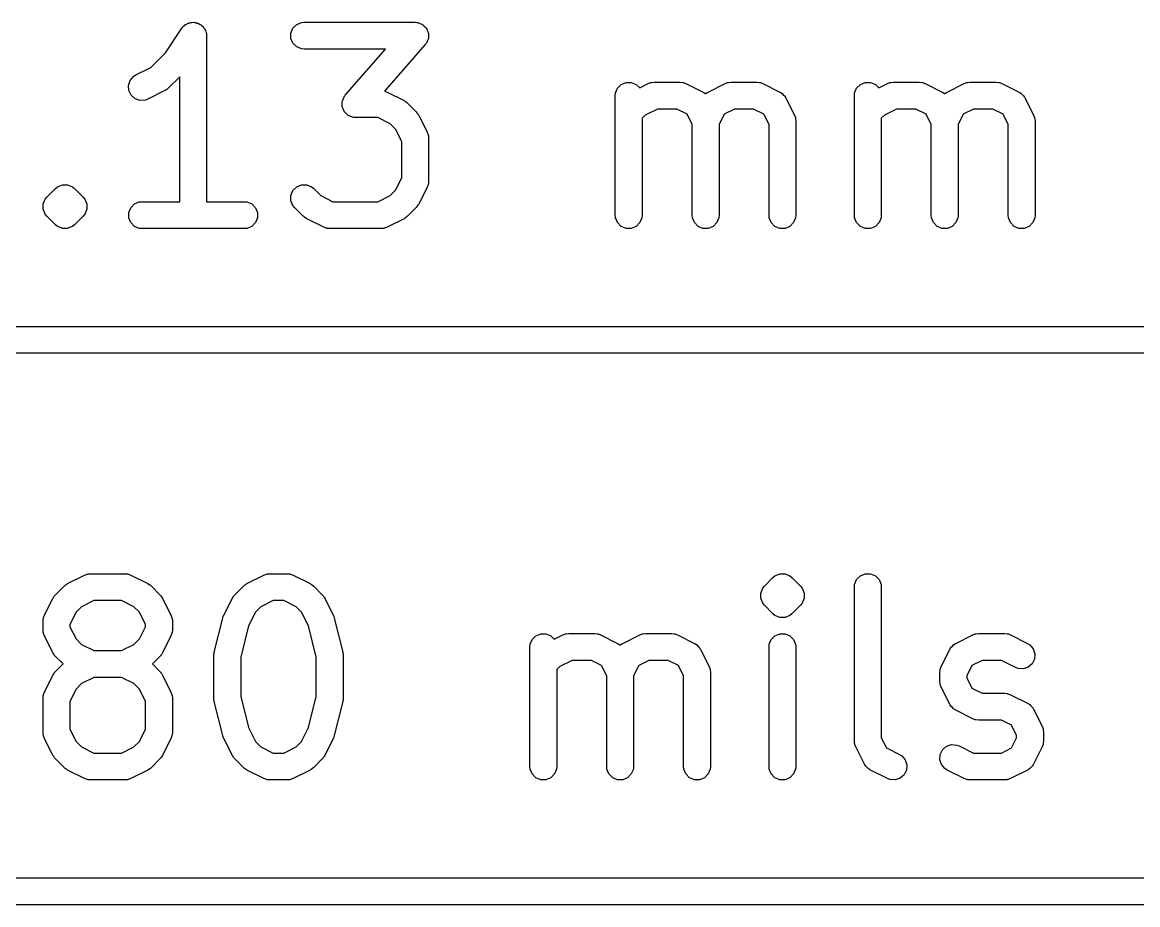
# Model space of a CAD drawing. Extents: x 0.01 to 1.92, y 0.01 to 1.48.
# Drawn here: x 0.7231 to 0.968, y 1.282 to 1.4757 of the extents above; entities that cross this region are included whole.
import ezdxf

# ---------------------------------------------------------------- set-up
doc = ezdxf.new("R2010")
doc.units = 0
doc.header["$MEASUREMENT"] = 0
doc.layers.add('BLACK', color=7, linetype='CONTINUOUS')

msp = doc.modelspace()

# ---------------------------------------------------------------- linework, layer by layer
at = {"layer": 'BLACK', "linetype": 'CONTINUOUS'}
for p, q in [((0.75459, 1.469), (0.75817, 1.47438)), ((0.75817, 1.47438), (0.75817, 1.47438)), ((0.75817, 1.47438), (0.75817, 1.47438)), ((0.75817, 1.47438), (0.75818, 1.47438)), ((0.75818, 1.47438), (0.75854, 1.47483)), ((0.75854, 1.47483), (0.75878, 1.47499)), ((0.75878, 1.47499), (0.75899, 1.47519)), ((0.75899, 1.47519), (0.75926, 1.47531)), ((0.75926, 1.47531), (0.7595, 1.47547)), ((0.7595, 1.47547), (0.75978, 1.47552)), ((0.75978, 1.47552), (0.76005, 1.47564)), ((0.76005, 1.47564), (0.76034, 1.47564)), ((0.76034, 1.47564), (0.76063, 1.47569)), ((0.76063, 1.47569), (0.76091, 1.47564)), ((0.76091, 1.47564), (0.76121, 1.47564)), ((0.76121, 1.47564), (0.76147, 1.47552)), ((0.76147, 1.47552), (0.76176, 1.47547)), ((0.76176, 1.47547), (0.762, 1.47531)), ((0.762, 1.47531), (0.76227, 1.47519)), ((0.76227, 1.47519), (0.76247, 1.47499)), ((0.76247, 1.47499), (0.76272, 1.47483)), ((0.76272, 1.47483), (0.76288, 1.47459)), ((0.76288, 1.47459), (0.76309, 1.47438)), ((0.76309, 1.47438), (0.7632, 1.47411)), ((0.7632, 1.47411), (0.76336, 1.47387)), ((0.78211, 1.47332), (0.78255, 1.47438)), ((0.78255, 1.47438), (0.78336, 1.47519)), ((0.78336, 1.47519), (0.78443, 1.47564)), ((0.78443, 1.47564), (0.785, 1.47569)), ((0.785, 1.47569), (0.80937, 1.47569)), ((0.80937, 1.47569), (0.80968, 1.47566)), ((0.80968, 1.47566), (0.80976, 1.47567)), ((0.80976, 1.47567), (0.80981, 1.47565)), ((0.80981, 1.47565), (0.80995, 1.47564)), ((0.80995, 1.47564), (0.81039, 1.47545)), ((0.81039, 1.47545), (0.81085, 1.4753)), ((0.81085, 1.4753), (0.81092, 1.47523)), ((0.81092, 1.47523), (0.81101, 1.47519)), ((0.81101, 1.47519), (0.81135, 1.47486)), ((0.81135, 1.47486), (0.81171, 1.47454)), ((0.81171, 1.47454), (0.81176, 1.47445)), ((0.81176, 1.47445), (0.81183, 1.47438)), ((0.81183, 1.47438), (0.81201, 1.47394)), ((0.81201, 1.47394), (0.81223, 1.47351)), ((0.76336, 1.47387), (0.76341, 1.47359)), ((0.76341, 1.47359), (0.76353, 1.47332)), ((0.76353, 1.47332), (0.76358, 1.47275)), ((0.76358, 1.47275), (0.76358, 1.47274)), ((0.76358, 1.47274), (0.76358, 1.47274)), ((0.76358, 1.47274), (0.76358, 1.47274)), ((0.76358, 1.47274), (0.76358, 1.43632)), ((0.78211, 1.47216), (0.78211, 1.47332)), ((0.78255, 1.4711), (0.78211, 1.47216)), ((0.81209, 1.47172), (0.81193, 1.47127)), ((0.81227, 1.47216), (0.81209, 1.47172)), ((0.81223, 1.47351), (0.81223, 1.47341)), ((0.81223, 1.47341), (0.81227, 1.47332)), ((0.81227, 1.47332), (0.81227, 1.47284)), ((0.81227, 1.47284), (0.8123, 1.47236)), ((0.8123, 1.47236), (0.81227, 1.47226)), ((0.81227, 1.47226), (0.81227, 1.47216)), ((0.78336, 1.47028), (0.78255, 1.4711)), ((0.78443, 1.46984), (0.78336, 1.47028)), ((0.785, 1.46979), (0.78443, 1.46984)), ((0.80287, 1.46979), (0.785, 1.46979)), ((0.79403, 1.45969), (0.80287, 1.46979)), ((0.8116, 1.47079), (0.80266, 1.46059)), ((0.81177, 1.47104), (0.8116, 1.47079)), ((0.81183, 1.4711), (0.81177, 1.47104)), ((0.81185, 1.47115), (0.81183, 1.4711)), ((0.81193, 1.47127), (0.81185, 1.47115)), ((0.75138, 1.46579), (0.75459, 1.469)), ((0.74757, 1.46382), (0.74806, 1.46413)), ((0.74806, 1.46413), (0.75138, 1.46579)), ((0.74645, 1.46186), (0.74682, 1.46295)), ((0.74653, 1.46071), (0.74645, 1.46186)), ((0.74682, 1.46295), (0.74757, 1.46382)), ((0.75768, 1.46374), (0.75522, 1.46128)), ((0.75768, 1.43632), (0.75768, 1.46374)), ((0.85379, 1.46126), (0.8546, 1.46207)), ((0.8546, 1.46207), (0.85567, 1.46251)), ((0.85567, 1.46251), (0.85682, 1.46251)), ((0.85682, 1.46251), (0.85788, 1.46207)), ((0.85788, 1.46207), (0.85865, 1.46131)), ((0.85865, 1.46131), (0.86055, 1.46226)), ((0.86055, 1.46226), (0.86109, 1.46246)), ((0.86109, 1.46246), (0.86119, 1.46247)), ((0.86119, 1.46247), (0.86129, 1.46251)), ((0.86129, 1.46251), (0.86187, 1.46257)), ((0.86187, 1.46257), (0.86749, 1.46257)), ((0.86749, 1.46257), (0.86807, 1.46251)), ((0.86807, 1.46251), (0.86817, 1.46247)), ((0.86817, 1.46247), (0.86827, 1.46246)), ((0.86827, 1.46246), (0.86881, 1.46226)), ((0.86881, 1.46226), (0.87256, 1.46038)), ((0.87367, 1.46038), (0.87742, 1.46226)), ((0.87742, 1.46226), (0.87796, 1.46246)), ((0.87796, 1.46246), (0.87807, 1.46247)), ((0.87807, 1.46247), (0.87816, 1.46251)), ((0.87816, 1.46251), (0.87874, 1.46257)), ((0.87874, 1.46257), (0.88436, 1.46257)), ((0.88436, 1.46257), (0.88494, 1.46251)), ((0.88494, 1.46251), (0.88504, 1.46247)), ((0.88504, 1.46247), (0.88514, 1.46246)), ((0.88514, 1.46246), (0.88568, 1.46226)), ((0.88568, 1.46226), (0.88943, 1.46038)), ((0.90628, 1.46126), (0.9071, 1.46207)), ((0.9071, 1.46207), (0.90816, 1.46251)), ((0.90816, 1.46251), (0.90931, 1.46251)), ((0.90931, 1.46251), (0.91038, 1.46207)), ((0.91038, 1.46207), (0.91114, 1.46131)), ((0.91114, 1.46131), (0.91304, 1.46226)), ((0.91304, 1.46226), (0.91358, 1.46246)), ((0.91358, 1.46246), (0.91369, 1.46247)), ((0.91369, 1.46247), (0.91378, 1.46251)), ((0.91378, 1.46251), (0.91436, 1.46257)), ((0.91436, 1.46257), (0.91998, 1.46257)), ((0.91998, 1.46257), (0.92056, 1.46251)), ((0.92056, 1.46251), (0.92066, 1.46247)), ((0.92066, 1.46247), (0.92076, 1.46246)), ((0.92076, 1.46246), (0.92131, 1.46226)), ((0.92131, 1.46226), (0.92506, 1.46038)), ((0.92616, 1.46038), (0.92991, 1.46226)), ((0.92991, 1.46226), (0.93045, 1.46246)), ((0.93045, 1.46246), (0.93056, 1.46247)), ((0.93056, 1.46247), (0.93066, 1.46251)), ((0.93066, 1.46251), (0.93123, 1.46257)), ((0.93123, 1.46257), (0.93686, 1.46257)), ((0.93686, 1.46257), (0.93743, 1.46251)), ((0.93743, 1.46251), (0.93753, 1.46247)), ((0.93753, 1.46247), (0.93764, 1.46246)), ((0.93764, 1.46246), (0.93818, 1.46226)), ((0.93818, 1.46226), (0.94193, 1.46038)), ((0.74705, 1.45968), (0.74653, 1.46071)), ((0.74792, 1.45893), (0.74705, 1.45968)), ((0.75445, 1.46072), (0.7507, 1.45885)), ((0.7547, 1.46088), (0.75445, 1.46072)), ((0.75477, 1.46091), (0.7547, 1.46088)), ((0.75485, 1.46098), (0.75477, 1.46091)), ((0.75494, 1.46103), (0.75485, 1.46098)), ((0.75499, 1.46109), (0.75494, 1.46103)), ((0.75522, 1.46128), (0.75499, 1.46109)), ((0.79369, 1.45921), (0.79377, 1.45933)), ((0.79377, 1.45933), (0.7938, 1.45938)), ((0.7938, 1.45938), (0.79385, 1.45944)), ((0.79385, 1.45944), (0.79403, 1.45969)), ((0.80266, 1.46059), (0.8032, 1.46038)), ((0.8032, 1.46038), (0.80694, 1.45851)), ((0.85329, 1.45962), (0.85335, 1.46019)), ((0.85329, 1.43337), (0.85329, 1.45962)), ((0.85335, 1.46019), (0.85379, 1.46126)), ((0.87256, 1.46038), (0.87266, 1.46032)), ((0.87266, 1.46032), (0.8727, 1.46031)), ((0.8727, 1.46031), (0.87276, 1.46026)), ((0.87276, 1.46026), (0.87305, 1.46007)), ((0.87305, 1.46007), (0.87312, 1.46)), ((0.87312, 1.46), (0.87318, 1.46007)), ((0.87318, 1.46007), (0.87347, 1.46026)), ((0.87347, 1.46026), (0.87353, 1.46031)), ((0.87353, 1.46031), (0.87357, 1.46032)), ((0.87357, 1.46032), (0.87367, 1.46038)), ((0.88943, 1.46038), (0.88953, 1.46032)), ((0.88953, 1.46032), (0.88958, 1.46031)), ((0.88958, 1.46031), (0.88963, 1.46026)), ((0.88963, 1.46026), (0.88992, 1.46007)), ((0.88992, 1.46007), (0.89017, 1.45979)), ((0.89017, 1.45979), (0.89045, 1.45955)), ((0.89045, 1.45955), (0.89063, 1.45926)), ((0.89063, 1.45926), (0.89068, 1.4592)), ((0.90578, 1.45962), (0.90584, 1.46019)), ((0.90578, 1.43337), (0.90578, 1.45962)), ((0.90584, 1.46019), (0.90628, 1.46126)), ((0.92506, 1.46038), (0.92515, 1.46032)), ((0.92515, 1.46032), (0.9252, 1.46031)), ((0.9252, 1.46031), (0.92525, 1.46026)), ((0.92525, 1.46026), (0.92554, 1.46007)), ((0.92554, 1.46007), (0.92561, 1.46)), ((0.92561, 1.46), (0.92567, 1.46007)), ((0.92567, 1.46007), (0.92597, 1.46026)), ((0.92597, 1.46026), (0.92602, 1.46031)), ((0.92602, 1.46031), (0.92607, 1.46032)), ((0.92607, 1.46032), (0.92616, 1.46038)), ((0.94193, 1.46038), (0.94202, 1.46032)), ((0.94202, 1.46032), (0.94207, 1.46031)), ((0.94207, 1.46031), (0.94213, 1.46026)), ((0.94213, 1.46026), (0.94242, 1.46007)), ((0.94242, 1.46007), (0.94266, 1.45979)), ((0.94266, 1.45979), (0.94294, 1.45955)), ((0.94294, 1.45955), (0.94312, 1.45926)), ((0.94312, 1.45926), (0.94317, 1.4592)), ((0.74901, 1.45856), (0.74792, 1.45893)), ((0.75016, 1.45864), (0.74901, 1.45856)), ((0.7507, 1.45885), (0.75016, 1.45864)), ((0.79332, 1.45812), (0.79335, 1.45822)), ((0.79335, 1.45764), (0.79332, 1.45812)), ((0.79335, 1.45832), (0.79354, 1.45876)), ((0.79335, 1.45822), (0.79335, 1.45832)), ((0.79335, 1.45717), (0.79335, 1.45764)), ((0.79339, 1.45707), (0.79335, 1.45717)), ((0.7934, 1.45697), (0.79339, 1.45707)), ((0.79361, 1.45654), (0.7934, 1.45697)), ((0.79354, 1.45876), (0.79369, 1.45921)), ((0.80694, 1.45851), (0.80719, 1.45835)), ((0.80719, 1.45835), (0.80726, 1.45832)), ((0.80726, 1.45832), (0.80735, 1.45826)), ((0.80735, 1.45826), (0.80743, 1.4582)), ((0.80743, 1.4582), (0.80749, 1.45814)), ((0.80749, 1.45814), (0.80771, 1.45795)), ((0.80771, 1.45795), (0.80959, 1.45608)), ((0.89068, 1.4592), (0.89069, 1.45916)), ((0.89069, 1.45916), (0.89076, 1.45906)), ((0.89076, 1.45906), (0.89263, 1.45531)), ((0.94317, 1.4592), (0.94319, 1.45916)), ((0.94319, 1.45916), (0.94325, 1.45906)), ((0.94325, 1.45906), (0.94512, 1.45531)), ((0.7938, 1.4561), (0.79361, 1.45654)), ((0.79387, 1.45603), (0.7938, 1.4561)), ((0.79391, 1.45594), (0.79387, 1.45603)), ((0.79427, 1.45563), (0.79391, 1.45594)), ((0.79461, 1.45529), (0.79427, 1.45563)), ((0.7947, 1.45525), (0.79461, 1.45529)), ((0.79478, 1.45518), (0.7947, 1.45525)), ((0.79523, 1.45503), (0.79478, 1.45518)), ((0.79567, 1.45485), (0.79523, 1.45503)), ((0.79581, 1.45483), (0.79567, 1.45485)), ((0.79587, 1.45481), (0.79581, 1.45483)), ((0.79595, 1.45482), (0.79587, 1.45481)), ((0.79625, 1.45479), (0.79595, 1.45482)), ((0.80118, 1.45479), (0.79625, 1.45479)), ((0.80388, 1.45344), (0.80118, 1.45479)), ((0.80959, 1.45608), (0.80977, 1.45585)), ((0.80977, 1.45585), (0.80983, 1.4558)), ((0.80983, 1.4558), (0.80989, 1.45571)), ((0.80989, 1.45571), (0.80995, 1.45563)), ((0.80995, 1.45563), (0.80998, 1.45556)), ((0.80998, 1.45556), (0.81014, 1.45531)), ((0.81014, 1.45531), (0.81201, 1.45156)), ((0.85987, 1.45531), (0.8592, 1.45464)), ((0.8592, 1.45464), (0.8592, 1.43337)), ((0.86256, 1.45666), (0.85987, 1.45531)), ((0.86679, 1.45666), (0.86256, 1.45666)), ((0.86904, 1.45554), (0.86679, 1.45666)), ((0.87016, 1.45329), (0.86904, 1.45554)), ((0.87719, 1.45554), (0.87607, 1.45329)), ((0.87944, 1.45666), (0.87719, 1.45554)), ((0.88367, 1.45666), (0.87944, 1.45666)), ((0.88591, 1.45554), (0.88367, 1.45666)), ((0.88704, 1.45329), (0.88591, 1.45554)), ((0.89263, 1.45531), (0.89284, 1.45477)), ((0.89284, 1.45477), (0.89284, 1.45467)), ((0.89284, 1.45467), (0.89288, 1.45457)), ((0.89288, 1.45457), (0.89294, 1.45399)), ((0.91236, 1.45531), (0.91169, 1.45464)), ((0.91169, 1.45464), (0.91169, 1.43337)), ((0.91506, 1.45666), (0.91236, 1.45531)), ((0.91929, 1.45666), (0.91506, 1.45666)), ((0.92153, 1.45554), (0.91929, 1.45666)), ((0.92266, 1.45329), (0.92153, 1.45554)), ((0.92968, 1.45554), (0.92856, 1.45329)), ((0.93193, 1.45666), (0.92968, 1.45554)), ((0.93616, 1.45666), (0.93193, 1.45666)), ((0.93841, 1.45554), (0.93616, 1.45666)), ((0.93953, 1.45329), (0.93841, 1.45554)), ((0.94512, 1.45531), (0.94533, 1.45477)), ((0.94533, 1.45477), (0.94534, 1.45467)), ((0.94534, 1.45467), (0.94538, 1.45457)), ((0.94538, 1.45457), (0.94543, 1.45399)), ((0.80507, 1.45224), (0.80388, 1.45344)), ((0.80642, 1.44955), (0.80507, 1.45224)), ((0.87016, 1.43337), (0.87016, 1.45329)), ((0.87607, 1.45329), (0.87607, 1.43337)), ((0.88704, 1.43337), (0.88704, 1.45329)), ((0.89294, 1.45399), (0.89294, 1.43337)), ((0.92266, 1.43337), (0.92266, 1.45329)), ((0.92856, 1.45329), (0.92856, 1.43337)), ((0.93953, 1.43337), (0.93953, 1.45329)), ((0.94543, 1.45399), (0.94543, 1.43337)), ((0.80642, 1.44157), (0.80642, 1.44955)), ((0.81201, 1.45156), (0.81222, 1.45102)), ((0.81222, 1.45102), (0.81223, 1.45092)), ((0.81223, 1.45092), (0.81227, 1.45082)), ((0.81227, 1.45082), (0.81233, 1.45024)), ((0.81233, 1.45024), (0.81233, 1.44087)), ((0.73087, 1.43957), (0.73193, 1.44001)), ((0.73193, 1.44001), (0.73308, 1.44001)), ((0.73308, 1.44001), (0.73308, 1.44001)), ((0.73308, 1.44001), (0.73343, 1.43987)), ((0.73343, 1.43987), (0.73415, 1.43957)), ((0.78336, 1.43957), (0.78443, 1.44001)), ((0.78443, 1.44001), (0.78558, 1.44001)), ((0.78558, 1.44001), (0.78664, 1.43957)), ((0.80507, 1.43887), (0.80642, 1.44157)), ((0.81222, 1.44009), (0.81201, 1.43955)), ((0.81223, 1.44019), (0.81222, 1.44009)), ((0.81227, 1.44029), (0.81223, 1.44019)), ((0.81233, 1.44087), (0.81227, 1.44029)), ((0.72818, 1.43688), (0.72855, 1.43733)), ((0.72855, 1.43733), (0.73042, 1.43921)), ((0.73042, 1.43921), (0.73087, 1.43957)), ((0.73415, 1.43957), (0.7346, 1.43921)), ((0.7346, 1.43921), (0.73647, 1.43733)), ((0.73647, 1.43733), (0.73684, 1.43688)), ((0.78211, 1.43769), (0.78255, 1.43876)), ((0.78211, 1.43654), (0.78211, 1.43769)), ((0.78255, 1.43876), (0.78336, 1.43957)), ((0.78664, 1.43957), (0.78709, 1.43921)), ((0.78709, 1.43921), (0.78863, 1.43767)), ((0.78863, 1.43767), (0.79132, 1.43632)), ((0.80118, 1.43632), (0.80388, 1.43767)), ((0.80388, 1.43767), (0.80507, 1.43887)), ((0.81201, 1.43955), (0.81014, 1.4358)), ((0.72774, 1.43582), (0.72818, 1.43688)), ((0.72774, 1.43467), (0.72774, 1.43582)), ((0.73684, 1.43688), (0.73728, 1.43582)), ((0.73728, 1.43582), (0.73728, 1.43467)), ((0.74649, 1.43395), (0.74693, 1.43501)), ((0.74693, 1.43501), (0.74774, 1.43582)), ((0.74774, 1.43582), (0.74881, 1.43627)), ((0.74881, 1.43627), (0.74938, 1.43632)), ((0.74938, 1.43632), (0.75768, 1.43632)), ((0.76358, 1.43632), (0.77188, 1.43632)), ((0.77188, 1.43632), (0.77245, 1.43627)), ((0.77245, 1.43627), (0.77352, 1.43582)), ((0.77352, 1.43582), (0.77433, 1.43501)), ((0.77433, 1.43501), (0.77477, 1.43395)), ((0.78255, 1.43548), (0.78211, 1.43654)), ((0.78291, 1.43503), (0.78255, 1.43548)), ((0.78479, 1.43316), (0.78291, 1.43503)), ((0.79132, 1.43632), (0.80118, 1.43632)), ((0.80959, 1.43503), (0.80771, 1.43316)), ((0.80977, 1.43526), (0.80959, 1.43503)), ((0.80983, 1.43531), (0.80977, 1.43526)), ((0.80989, 1.4354), (0.80983, 1.43531)), ((0.80995, 1.43548), (0.80989, 1.4354)), ((0.80998, 1.43555), (0.80995, 1.43548)), ((0.81014, 1.4358), (0.80998, 1.43555)), ((0.72818, 1.4336), (0.72774, 1.43467)), ((0.72855, 1.43316), (0.72818, 1.4336)), ((0.73042, 1.43128), (0.72855, 1.43316)), ((0.73647, 1.43316), (0.7346, 1.43128)), ((0.73684, 1.4336), (0.73647, 1.43316)), ((0.73728, 1.43467), (0.73684, 1.4336)), ((0.74649, 1.43279), (0.74649, 1.43395)), ((0.74693, 1.43173), (0.74649, 1.43279)), ((0.77477, 1.43279), (0.77433, 1.43173)), ((0.77477, 1.43395), (0.77477, 1.43279)), ((0.78502, 1.43297), (0.78479, 1.43316)), ((0.78507, 1.43291), (0.78502, 1.43297)), ((0.78516, 1.43286), (0.78507, 1.43291)), ((0.78524, 1.43279), (0.78516, 1.43286)), ((0.78531, 1.43276), (0.78524, 1.43279)), ((0.78556, 1.4326), (0.78531, 1.43276)), ((0.78931, 1.43073), (0.78556, 1.4326)), ((0.80694, 1.4326), (0.8032, 1.43073)), ((0.80719, 1.43276), (0.80694, 1.4326)), ((0.80726, 1.43279), (0.80719, 1.43276)), ((0.80735, 1.43286), (0.80726, 1.43279)), ((0.80743, 1.43291), (0.80735, 1.43286)), ((0.80749, 1.43297), (0.80743, 1.43291)), ((0.80771, 1.43316), (0.80749, 1.43297)), ((0.85335, 1.43279), (0.85329, 1.43337)), ((0.85379, 1.43173), (0.85335, 1.43279)), ((0.85914, 1.43279), (0.8587, 1.43173)), ((0.8592, 1.43337), (0.85914, 1.43279)), ((0.87022, 1.43279), (0.87016, 1.43337)), ((0.87066, 1.43173), (0.87022, 1.43279)), ((0.87601, 1.43279), (0.87557, 1.43173)), ((0.87607, 1.43337), (0.87601, 1.43279)), ((0.88709, 1.43279), (0.88704, 1.43337)), ((0.88753, 1.43173), (0.88709, 1.43279)), ((0.89288, 1.43279), (0.89244, 1.43173)), ((0.89294, 1.43337), (0.89288, 1.43279)), ((0.90584, 1.43279), (0.90578, 1.43337)), ((0.90628, 1.43173), (0.90584, 1.43279)), ((0.91163, 1.43279), (0.91119, 1.43173)), ((0.91169, 1.43337), (0.91163, 1.43279)), ((0.92271, 1.43279), (0.92266, 1.43337)), ((0.92315, 1.43173), (0.92271, 1.43279)), ((0.92851, 1.43279), (0.92806, 1.43173)), ((0.92856, 1.43337), (0.92851, 1.43279)), ((0.93959, 1.43279), (0.93953, 1.43337)), ((0.94003, 1.43173), (0.93959, 1.43279)), ((0.94538, 1.43279), (0.94494, 1.43173)), ((0.94543, 1.43337), (0.94538, 1.43279)), ((0.73087, 1.43091), (0.73042, 1.43128)), ((0.73149, 1.43066), (0.73087, 1.43091)), ((0.73087, 1.43091), (0.73087, 1.43091)), ((0.73193, 1.43047), (0.73149, 1.43066)), ((0.73308, 1.43047), (0.73193, 1.43047)), ((0.73193, 1.43047), (0.73193, 1.43047)), ((0.73353, 1.43066), (0.73308, 1.43047)), ((0.73415, 1.43091), (0.73353, 1.43066)), ((0.7346, 1.43128), (0.73415, 1.43091)), ((0.73415, 1.43091), (0.73415, 1.43091)), ((0.74774, 1.43091), (0.74693, 1.43173)), ((0.74881, 1.43047), (0.74774, 1.43091)), ((0.74938, 1.43042), (0.74881, 1.43047)), ((0.77188, 1.43042), (0.74938, 1.43042)), ((0.77245, 1.43047), (0.77188, 1.43042)), ((0.77352, 1.43091), (0.77245, 1.43047)), ((0.77433, 1.43173), (0.77352, 1.43091)), ((0.78985, 1.43052), (0.78931, 1.43073)), ((0.78995, 1.43051), (0.78985, 1.43052)), ((0.79005, 1.43047), (0.78995, 1.43051)), ((0.79063, 1.43042), (0.79005, 1.43047)), ((0.80187, 1.43042), (0.79063, 1.43042)), ((0.80245, 1.43047), (0.80187, 1.43042)), ((0.80255, 1.43051), (0.80245, 1.43047)), ((0.80265, 1.43052), (0.80255, 1.43051)), ((0.8032, 1.43073), (0.80265, 1.43052)), ((0.8546, 1.43091), (0.85379, 1.43173)), ((0.85567, 1.43047), (0.8546, 1.43091)), ((0.85682, 1.43047), (0.85567, 1.43047)), ((0.85788, 1.43091), (0.85682, 1.43047)), ((0.8587, 1.43173), (0.85788, 1.43091)), ((0.87148, 1.43091), (0.87066, 1.43173)), ((0.87254, 1.43047), (0.87148, 1.43091)), ((0.87369, 1.43047), (0.87254, 1.43047)), ((0.87476, 1.43091), (0.87369, 1.43047)), ((0.87557, 1.43173), (0.87476, 1.43091)), ((0.88835, 1.43091), (0.88753, 1.43173)), ((0.88941, 1.43047), (0.88835, 1.43091)), ((0.89056, 1.43047), (0.88941, 1.43047)), ((0.89163, 1.43091), (0.89056, 1.43047)), ((0.89244, 1.43173), (0.89163, 1.43091)), ((0.9071, 1.43091), (0.90628, 1.43173)), ((0.90816, 1.43047), (0.9071, 1.43091)), ((0.90931, 1.43047), (0.90816, 1.43047)), ((0.91038, 1.43091), (0.90931, 1.43047)), ((0.91119, 1.43173), (0.91038, 1.43091)), ((0.92397, 1.43091), (0.92315, 1.43173)), ((0.92503, 1.43047), (0.92397, 1.43091)), ((0.92619, 1.43047), (0.92503, 1.43047)), ((0.92725, 1.43091), (0.92619, 1.43047)), ((0.92806, 1.43173), (0.92725, 1.43091)), ((0.94084, 1.43091), (0.94003, 1.43173)), ((0.94191, 1.43047), (0.94084, 1.43091)), ((0.94306, 1.43047), (0.94191, 1.43047)), ((0.94412, 1.43091), (0.94306, 1.43047)), ((0.94494, 1.43173), (0.94412, 1.43091)), ((0.02207, 1.40895), (1.57793, 1.40895)), ((1.57793, 1.40305), (0.02207, 1.40305)), ((0.73306, 1.35251), (0.73681, 1.35438)), ((0.73681, 1.35438), (0.73735, 1.35459)), ((0.73735, 1.35459), (0.73746, 1.35459)), ((0.73746, 1.35459), (0.73756, 1.35464)), ((0.73756, 1.35464), (0.73813, 1.35469)), ((0.73813, 1.35469), (0.74563, 1.35469)), ((0.74563, 1.35469), (0.74621, 1.35464)), ((0.74621, 1.35464), (0.74631, 1.35459)), ((0.74631, 1.35459), (0.74641, 1.35459)), ((0.74641, 1.35459), (0.74695, 1.35438)), ((0.74695, 1.35438), (0.7507, 1.35251)), ((0.77243, 1.35251), (0.77618, 1.35438)), ((0.77618, 1.35438), (0.77672, 1.35459)), ((0.77672, 1.35459), (0.77683, 1.35459)), ((0.77683, 1.35459), (0.77693, 1.35464)), ((0.77693, 1.35464), (0.7775, 1.35469)), ((0.7775, 1.35469), (0.78125, 1.35469)), ((0.78125, 1.35469), (0.78183, 1.35464)), ((0.78183, 1.35464), (0.78193, 1.35459)), ((0.78193, 1.35459), (0.78203, 1.35459)), ((0.78203, 1.35459), (0.78257, 1.35438)), ((0.78257, 1.35438), (0.78632, 1.35251)), ((0.8879, 1.35383), (0.88835, 1.35419)), ((0.88835, 1.35419), (0.88941, 1.35464)), ((0.88941, 1.35464), (0.89056, 1.35464)), ((0.89056, 1.35464), (0.89056, 1.35464)), ((0.89056, 1.35464), (0.89163, 1.35419)), ((0.89163, 1.35419), (0.89208, 1.35383)), ((0.90628, 1.35338), (0.9071, 1.35419)), ((0.9071, 1.35419), (0.90816, 1.35464)), ((0.90816, 1.35464), (0.90931, 1.35464)), ((0.90931, 1.35464), (0.91038, 1.35419)), ((0.91038, 1.35419), (0.91119, 1.35338)), ((0.73042, 1.35008), (0.7323, 1.35195)), ((0.7323, 1.35195), (0.73252, 1.35214)), ((0.73252, 1.35214), (0.73257, 1.3522)), ((0.73257, 1.3522), (0.73266, 1.35225)), ((0.73266, 1.35225), (0.73274, 1.35232)), ((0.73274, 1.35232), (0.73281, 1.35235)), ((0.73281, 1.35235), (0.73306, 1.35251)), ((0.7507, 1.35251), (0.75095, 1.35235)), ((0.75095, 1.35235), (0.75102, 1.35232)), ((0.75102, 1.35232), (0.7511, 1.35225)), ((0.7511, 1.35225), (0.75119, 1.3522)), ((0.75119, 1.3522), (0.75124, 1.35214)), ((0.75124, 1.35214), (0.75147, 1.35195)), ((0.75147, 1.35195), (0.75334, 1.35008)), ((0.76979, 1.35008), (0.77167, 1.35195)), ((0.77167, 1.35195), (0.77189, 1.35214)), ((0.77189, 1.35214), (0.77194, 1.3522)), ((0.77194, 1.3522), (0.77203, 1.35225)), ((0.77203, 1.35225), (0.77211, 1.35232)), ((0.77211, 1.35232), (0.77218, 1.35235)), ((0.77218, 1.35235), (0.77243, 1.35251)), ((0.78632, 1.35251), (0.78657, 1.35235)), ((0.78657, 1.35235), (0.78664, 1.35232)), ((0.78664, 1.35232), (0.78672, 1.35225)), ((0.78672, 1.35225), (0.78681, 1.3522)), ((0.78681, 1.3522), (0.78686, 1.35214)), ((0.78686, 1.35214), (0.78709, 1.35195)), ((0.78709, 1.35195), (0.78896, 1.35008)), ((0.88522, 1.35044), (0.88566, 1.35151)), ((0.88566, 1.35151), (0.88603, 1.35195)), ((0.88603, 1.35195), (0.8879, 1.35383)), ((0.89208, 1.35383), (0.89395, 1.35195)), ((0.89395, 1.35195), (0.89432, 1.35151)), ((0.89432, 1.35151), (0.89446, 1.35116)), ((0.90578, 1.35174), (0.90584, 1.35232)), ((0.90578, 1.31799), (0.90578, 1.35174)), ((0.90584, 1.35232), (0.90628, 1.35338)), ((0.91119, 1.35338), (0.91163, 1.35232)), ((0.91163, 1.35232), (0.91169, 1.35174)), ((0.91169, 1.35174), (0.91169, 1.31869)), ((0.72799, 1.34556), (0.72987, 1.34931)), ((0.72987, 1.34931), (0.73002, 1.34956)), ((0.73002, 1.34956), (0.73005, 1.34963)), ((0.73005, 1.34963), (0.73012, 1.34971)), ((0.73012, 1.34971), (0.73018, 1.3498)), ((0.73018, 1.3498), (0.73023, 1.34985)), ((0.73023, 1.34985), (0.73042, 1.35008)), ((0.75334, 1.35008), (0.75353, 1.34985)), ((0.75353, 1.34985), (0.75359, 1.3498)), ((0.75359, 1.3498), (0.75364, 1.34971)), ((0.75364, 1.34971), (0.75371, 1.34963)), ((0.75371, 1.34963), (0.75374, 1.34956)), ((0.75374, 1.34956), (0.7539, 1.34931)), ((0.7539, 1.34931), (0.75577, 1.34556)), ((0.76736, 1.34556), (0.76924, 1.34931)), ((0.76924, 1.34931), (0.76939, 1.34956)), ((0.76939, 1.34956), (0.76942, 1.34963)), ((0.76942, 1.34963), (0.76949, 1.34971)), ((0.76949, 1.34971), (0.76955, 1.3498)), ((0.76955, 1.3498), (0.7696, 1.34985)), ((0.7696, 1.34985), (0.76979, 1.35008)), ((0.78896, 1.35008), (0.78915, 1.34985)), ((0.78915, 1.34985), (0.78921, 1.3498)), ((0.78921, 1.3498), (0.78927, 1.34971)), ((0.78927, 1.34971), (0.78933, 1.34963)), ((0.78933, 1.34963), (0.78936, 1.34956)), ((0.78936, 1.34956), (0.78952, 1.34931)), ((0.78952, 1.34931), (0.79139, 1.34556)), ((0.88522, 1.34929), (0.88522, 1.35044)), ((0.88566, 1.34822), (0.88522, 1.34929)), ((0.89476, 1.34929), (0.89432, 1.34822)), ((0.89446, 1.35116), (0.89476, 1.35044)), ((0.89476, 1.35044), (0.89476, 1.34929)), ((0.73613, 1.34744), (0.73494, 1.34624)), ((0.73883, 1.34879), (0.73613, 1.34744)), ((0.74493, 1.34879), (0.73883, 1.34879)), ((0.74763, 1.34744), (0.74493, 1.34879)), ((0.74883, 1.34624), (0.74763, 1.34744)), ((0.7755, 1.34744), (0.77431, 1.34624)), ((0.7782, 1.34879), (0.7755, 1.34744)), ((0.78056, 1.34879), (0.7782, 1.34879)), ((0.78325, 1.34744), (0.78056, 1.34879)), ((0.78445, 1.34624), (0.78325, 1.34744)), ((0.88603, 1.34778), (0.88566, 1.34822)), ((0.8879, 1.3459), (0.88603, 1.34778)), ((0.89395, 1.34778), (0.89208, 1.3459)), ((0.89432, 1.34822), (0.89395, 1.34778)), ((0.72768, 1.34424), (0.72774, 1.34482)), ((0.72768, 1.34237), (0.72768, 1.34424)), ((0.72774, 1.34482), (0.72778, 1.34491)), ((0.72778, 1.34491), (0.72779, 1.34502)), ((0.72779, 1.34502), (0.72799, 1.34556)), ((0.73494, 1.34624), (0.73359, 1.34354)), ((0.75018, 1.34354), (0.74883, 1.34624)), ((0.75577, 1.34556), (0.75598, 1.34502)), ((0.75598, 1.34502), (0.75599, 1.34491)), ((0.75599, 1.34491), (0.75603, 1.34482)), ((0.75603, 1.34482), (0.75608, 1.34424)), ((0.75608, 1.34424), (0.75608, 1.34237)), ((0.76526, 1.33746), (0.76714, 1.34496)), ((0.76714, 1.34496), (0.76715, 1.345)), ((0.76715, 1.345), (0.76716, 1.34502)), ((0.76716, 1.34502), (0.76725, 1.34526)), ((0.76725, 1.34526), (0.76733, 1.3455)), ((0.76733, 1.3455), (0.76735, 1.34552)), ((0.76735, 1.34552), (0.76736, 1.34556)), ((0.77431, 1.34624), (0.77279, 1.34321)), ((0.78597, 1.34321), (0.78445, 1.34624)), ((0.79139, 1.34556), (0.79141, 1.34552)), ((0.79141, 1.34552), (0.79142, 1.3455)), ((0.79142, 1.3455), (0.79151, 1.34526)), ((0.79151, 1.34526), (0.7916, 1.34502)), ((0.7916, 1.34502), (0.7916, 1.345)), ((0.7916, 1.345), (0.79162, 1.34496)), ((0.79162, 1.34496), (0.79349, 1.33746)), ((0.88835, 1.34553), (0.8879, 1.3459)), ((0.88941, 1.34509), (0.88835, 1.34553)), ((0.89056, 1.34509), (0.88941, 1.34509)), ((0.88941, 1.34509), (0.88941, 1.34509)), ((0.89163, 1.34553), (0.89056, 1.34509)), ((0.89056, 1.34509), (0.89056, 1.34509)), ((0.89208, 1.3459), (0.89163, 1.34553)), ((0.72774, 1.34179), (0.72768, 1.34237)), ((0.72778, 1.34169), (0.72774, 1.34179)), ((0.73359, 1.34354), (0.73359, 1.34306)), ((0.73359, 1.34306), (0.73494, 1.34037)), ((0.74883, 1.34037), (0.75018, 1.34306)), ((0.75018, 1.34306), (0.75018, 1.34354)), ((0.75603, 1.34179), (0.75599, 1.34169)), ((0.75608, 1.34237), (0.75603, 1.34179)), ((0.77279, 1.34321), (0.77108, 1.33638)), ((0.78767, 1.33638), (0.78597, 1.34321)), ((0.72779, 1.34159), (0.72778, 1.34169)), ((0.72799, 1.34105), (0.72779, 1.34159)), ((0.72987, 1.3373), (0.72799, 1.34105)), ((0.73494, 1.34037), (0.73613, 1.33917)), ((0.74763, 1.33917), (0.74883, 1.34037)), ((0.75577, 1.34105), (0.7539, 1.3373)), ((0.75598, 1.34159), (0.75577, 1.34105)), ((0.75599, 1.34169), (0.75598, 1.34159)), ((0.8346, 1.33919), (0.83504, 1.34026)), ((0.83504, 1.34026), (0.83585, 1.34107)), ((0.83585, 1.34107), (0.83692, 1.34151)), ((0.83692, 1.34151), (0.83807, 1.34151)), ((0.83807, 1.34151), (0.83914, 1.34107)), ((0.83914, 1.34107), (0.8399, 1.34031)), ((0.8399, 1.34031), (0.8418, 1.34126)), ((0.8418, 1.34126), (0.84234, 1.34146)), ((0.84234, 1.34146), (0.84245, 1.34147)), ((0.84245, 1.34147), (0.84254, 1.34151)), ((0.84254, 1.34151), (0.84312, 1.34157)), ((0.84312, 1.34157), (0.84874, 1.34157)), ((0.84874, 1.34157), (0.84932, 1.34151)), ((0.84932, 1.34151), (0.84942, 1.34147)), ((0.84942, 1.34147), (0.84952, 1.34146)), ((0.84952, 1.34146), (0.85006, 1.34126)), ((0.85006, 1.34126), (0.85381, 1.33938)), ((0.85381, 1.33938), (0.85391, 1.33932)), ((0.85391, 1.33932), (0.85396, 1.33931)), ((0.85396, 1.33931), (0.85401, 1.33926)), ((0.85401, 1.33926), (0.8543, 1.33907)), ((0.85443, 1.33907), (0.85472, 1.33926)), ((0.85472, 1.33926), (0.85478, 1.33931)), ((0.85478, 1.33931), (0.85483, 1.33932)), ((0.85483, 1.33932), (0.85492, 1.33938)), ((0.85492, 1.33938), (0.85867, 1.34126)), ((0.85867, 1.34126), (0.85921, 1.34146)), ((0.85921, 1.34146), (0.85932, 1.34147)), ((0.85932, 1.34147), (0.85942, 1.34151)), ((0.85942, 1.34151), (0.85999, 1.34157)), ((0.85999, 1.34157), (0.86562, 1.34157)), ((0.86562, 1.34157), (0.86619, 1.34151)), ((0.86619, 1.34151), (0.86629, 1.34147)), ((0.86629, 1.34147), (0.8664, 1.34146)), ((0.8664, 1.34146), (0.86694, 1.34126)), ((0.86694, 1.34126), (0.87069, 1.33938)), ((0.87069, 1.33938), (0.87078, 1.33932)), ((0.87078, 1.33932), (0.87083, 1.33931)), ((0.87083, 1.33931), (0.87089, 1.33926)), ((0.87089, 1.33926), (0.87118, 1.33907)), ((0.88709, 1.33919), (0.88753, 1.34026)), ((0.88753, 1.34026), (0.88835, 1.34107)), ((0.88835, 1.34107), (0.88941, 1.34151)), ((0.88941, 1.34151), (0.89056, 1.34151)), ((0.89056, 1.34151), (0.89163, 1.34107)), ((0.89163, 1.34107), (0.89244, 1.34026)), ((0.89244, 1.34026), (0.89288, 1.33919)), ((0.92755, 1.33907), (0.92784, 1.33926)), ((0.92784, 1.33926), (0.9279, 1.33931)), ((0.9279, 1.33931), (0.92794, 1.33932)), ((0.92794, 1.33932), (0.92804, 1.33938)), ((0.92804, 1.33938), (0.93179, 1.34126)), ((0.93179, 1.34126), (0.93233, 1.34146)), ((0.93233, 1.34146), (0.93243, 1.34147)), ((0.93243, 1.34147), (0.93253, 1.34151)), ((0.93253, 1.34151), (0.93311, 1.34157)), ((0.93311, 1.34157), (0.93873, 1.34157)), ((0.93873, 1.34157), (0.93931, 1.34151)), ((0.93931, 1.34151), (0.93941, 1.34147)), ((0.93941, 1.34147), (0.93951, 1.34146)), ((0.93951, 1.34146), (0.94005, 1.34126)), ((0.94005, 1.34126), (0.9438, 1.33938)), ((0.9438, 1.33938), (0.94429, 1.33907)), ((0.73002, 1.33705), (0.72987, 1.3373)), ((0.73005, 1.33698), (0.73002, 1.33705)), ((0.73012, 1.33689), (0.73005, 1.33698)), ((0.73018, 1.33681), (0.73012, 1.33689)), ((0.73023, 1.33675), (0.73018, 1.33681)), ((0.73613, 1.33917), (0.73883, 1.33782)), ((0.73883, 1.33782), (0.74493, 1.33782)), ((0.74493, 1.33782), (0.74763, 1.33917)), ((0.75359, 1.33681), (0.75353, 1.33675)), ((0.75364, 1.33689), (0.75359, 1.33681)), ((0.75371, 1.33698), (0.75364, 1.33689)), ((0.75374, 1.33705), (0.75371, 1.33698)), ((0.7539, 1.3373), (0.75374, 1.33705)), ((0.76518, 1.33688), (0.76521, 1.3371)), ((0.76519, 1.33684), (0.76518, 1.33688)), ((0.76518, 1.33674), (0.76519, 1.33684)), ((0.76521, 1.3371), (0.76523, 1.33732)), ((0.76523, 1.33732), (0.76525, 1.33736)), ((0.76525, 1.33736), (0.76526, 1.33746)), ((0.79349, 1.33746), (0.79351, 1.33736)), ((0.79351, 1.33736), (0.79352, 1.33732)), ((0.79352, 1.33732), (0.79354, 1.3371)), ((0.79354, 1.3371), (0.79358, 1.33688)), ((0.79358, 1.33688), (0.79357, 1.33684)), ((0.79357, 1.33684), (0.79358, 1.33674)), ((0.83454, 1.33862), (0.8346, 1.33919)), ((0.83454, 1.31237), (0.83454, 1.33862)), ((0.8543, 1.33907), (0.85437, 1.339)), ((0.85437, 1.339), (0.85443, 1.33907)), ((0.87118, 1.33907), (0.87142, 1.33879)), ((0.87142, 1.33879), (0.8717, 1.33855)), ((0.8717, 1.33855), (0.87188, 1.33826)), ((0.87188, 1.33826), (0.87193, 1.3382)), ((0.87193, 1.3382), (0.87195, 1.33816)), ((0.87195, 1.33816), (0.87201, 1.33806)), ((0.87201, 1.33806), (0.87388, 1.33431)), ((0.88704, 1.33862), (0.88709, 1.33919)), ((0.88704, 1.31237), (0.88704, 1.33862)), ((0.89288, 1.33919), (0.89294, 1.33862)), ((0.89294, 1.33862), (0.89294, 1.31237)), ((0.92484, 1.33431), (0.92672, 1.33806)), ((0.92672, 1.33806), (0.92678, 1.33816)), ((0.92678, 1.33816), (0.92679, 1.3382)), ((0.92679, 1.3382), (0.92684, 1.33826)), ((0.92684, 1.33826), (0.92703, 1.33855)), ((0.92703, 1.33855), (0.92731, 1.33879)), ((0.92731, 1.33879), (0.92755, 1.33907)), ((0.94429, 1.33907), (0.94505, 1.3382)), ((0.94505, 1.3382), (0.94541, 1.33711)), ((0.94541, 1.33711), (0.94533, 1.33596)), ((0.73042, 1.33653), (0.73023, 1.33675)), ((0.73208, 1.33487), (0.73042, 1.33653)), ((0.73042, 1.3332), (0.73208, 1.33487)), ((0.75334, 1.33653), (0.75168, 1.33487)), ((0.75168, 1.33487), (0.75334, 1.3332)), ((0.75353, 1.33675), (0.75334, 1.33653)), ((0.76518, 1.32737), (0.76518, 1.33674)), ((0.77108, 1.33638), (0.77108, 1.32773)), ((0.78767, 1.32773), (0.78767, 1.33638)), ((0.79358, 1.33674), (0.79358, 1.32737)), ((0.84382, 1.33566), (0.84112, 1.33431)), ((0.84805, 1.33566), (0.84382, 1.33566)), ((0.85029, 1.33454), (0.84805, 1.33566)), ((0.85142, 1.33229), (0.85029, 1.33454)), ((0.85844, 1.33454), (0.85732, 1.33229)), ((0.86069, 1.33566), (0.85844, 1.33454)), ((0.86492, 1.33566), (0.86069, 1.33566)), ((0.86717, 1.33454), (0.86492, 1.33566)), ((0.86829, 1.33229), (0.86717, 1.33454)), ((0.93156, 1.33454), (0.93044, 1.33229)), ((0.93381, 1.33566), (0.93156, 1.33454)), ((0.93804, 1.33566), (0.93381, 1.33566)), ((0.94116, 1.3341), (0.93804, 1.33566)), ((0.94481, 1.33493), (0.94394, 1.33418)), ((0.94533, 1.33596), (0.94481, 1.33493)), ((0.72799, 1.32869), (0.72987, 1.33244)), ((0.72987, 1.33244), (0.73002, 1.33269)), ((0.73002, 1.33269), (0.73005, 1.33276)), ((0.73005, 1.33276), (0.73012, 1.33284)), ((0.73012, 1.33284), (0.73018, 1.33293)), ((0.73018, 1.33293), (0.73023, 1.33298)), ((0.73023, 1.33298), (0.73042, 1.3332)), ((0.73883, 1.33191), (0.73613, 1.33056)), ((0.74493, 1.33191), (0.73883, 1.33191)), ((0.74763, 1.33056), (0.74493, 1.33191)), ((0.75334, 1.3332), (0.75353, 1.33298)), ((0.75353, 1.33298), (0.75359, 1.33293)), ((0.75359, 1.33293), (0.75364, 1.33284)), ((0.75364, 1.33284), (0.75371, 1.33276)), ((0.75371, 1.33276), (0.75374, 1.33269)), ((0.75374, 1.33269), (0.7539, 1.33244)), ((0.7539, 1.33244), (0.75577, 1.32869)), ((0.84112, 1.33431), (0.84045, 1.33364)), ((0.84045, 1.33364), (0.84045, 1.31237)), ((0.85142, 1.31237), (0.85142, 1.33229)), ((0.85732, 1.33229), (0.85732, 1.31237)), ((0.86829, 1.31237), (0.86829, 1.33229)), ((0.87388, 1.33431), (0.87409, 1.33377)), ((0.87409, 1.33377), (0.8741, 1.33367)), ((0.8741, 1.33367), (0.87414, 1.33357)), ((0.87414, 1.33357), (0.87419, 1.33299)), ((0.87419, 1.33299), (0.87419, 1.31237)), ((0.92453, 1.33299), (0.92459, 1.33357)), ((0.92453, 1.33112), (0.92453, 1.33299)), ((0.92459, 1.33357), (0.92463, 1.33367)), ((0.92463, 1.33367), (0.92464, 1.33377)), ((0.92464, 1.33377), (0.92484, 1.33431)), ((0.93044, 1.33229), (0.93044, 1.33181)), ((0.9417, 1.33389), (0.94116, 1.3341)), ((0.94285, 1.33381), (0.9417, 1.33389)), ((0.94394, 1.33418), (0.94285, 1.33381)), ((0.73613, 1.33056), (0.73494, 1.32937)), ((0.74883, 1.32937), (0.74763, 1.33056)), ((0.92459, 1.33054), (0.92453, 1.33112)), ((0.92463, 1.33044), (0.92459, 1.33054)), ((0.92464, 1.33034), (0.92463, 1.33044)), ((0.92484, 1.3298), (0.92464, 1.33034)), ((0.92672, 1.32605), (0.92484, 1.3298)), ((0.93044, 1.33181), (0.93156, 1.32957)), ((0.93156, 1.32957), (0.93381, 1.32845)), ((0.72768, 1.32737), (0.72774, 1.32794)), ((0.72768, 1.31987), (0.72768, 1.32737)), ((0.72774, 1.32794), (0.72778, 1.32804)), ((0.72778, 1.32804), (0.72779, 1.32815)), ((0.72779, 1.32815), (0.72799, 1.32869)), ((0.73494, 1.32937), (0.73359, 1.32667)), ((0.75018, 1.32667), (0.74883, 1.32937)), ((0.75577, 1.32869), (0.75598, 1.32815)), ((0.75598, 1.32815), (0.75599, 1.32804)), ((0.75599, 1.32804), (0.75603, 1.32794)), ((0.75603, 1.32794), (0.75608, 1.32737)), ((0.75608, 1.32737), (0.75608, 1.31987)), ((0.76519, 1.32727), (0.76518, 1.32737)), ((0.76518, 1.32722), (0.76519, 1.32727)), ((0.76521, 1.32701), (0.76518, 1.32722)), ((0.76523, 1.32679), (0.76521, 1.32701)), ((0.77108, 1.32773), (0.77279, 1.3209)), ((0.78597, 1.3209), (0.78767, 1.32773)), ((0.79354, 1.32701), (0.79352, 1.32679)), ((0.79358, 1.32722), (0.79354, 1.32701)), ((0.79358, 1.32737), (0.79357, 1.32727)), ((0.79357, 1.32727), (0.79358, 1.32722)), ((0.93381, 1.32845), (0.93873, 1.32845)), ((0.93873, 1.32845), (0.93931, 1.32839)), ((0.93931, 1.32839), (0.93941, 1.32835)), ((0.93941, 1.32835), (0.93951, 1.32834)), ((0.93951, 1.32834), (0.94005, 1.32813)), ((0.94005, 1.32813), (0.9438, 1.32626)), ((0.73359, 1.32667), (0.73359, 1.32057)), ((0.75018, 1.32057), (0.75018, 1.32667)), ((0.76525, 1.32675), (0.76523, 1.32679)), ((0.76526, 1.32665), (0.76525, 1.32675)), ((0.76714, 1.31915), (0.76526, 1.32665)), ((0.79349, 1.32665), (0.79162, 1.31915)), ((0.79351, 1.32675), (0.79349, 1.32665)), ((0.79352, 1.32679), (0.79351, 1.32675)), ((0.92678, 1.32595), (0.92672, 1.32605)), ((0.92679, 1.32591), (0.92678, 1.32595)), ((0.92684, 1.32585), (0.92679, 1.32591)), ((0.92703, 1.32556), (0.92684, 1.32585)), ((0.92731, 1.32531), (0.92703, 1.32556)), ((0.92755, 1.32503), (0.92731, 1.32531)), ((0.92784, 1.32485), (0.92755, 1.32503)), ((0.9279, 1.3248), (0.92784, 1.32485)), ((0.92794, 1.32479), (0.9279, 1.3248)), ((0.92804, 1.32473), (0.92794, 1.32479)), ((0.93179, 1.32285), (0.92804, 1.32473)), ((0.9438, 1.32626), (0.9439, 1.3262)), ((0.9439, 1.3262), (0.94394, 1.32618)), ((0.94394, 1.32618), (0.944, 1.32613)), ((0.944, 1.32613), (0.94429, 1.32595)), ((0.94429, 1.32595), (0.94454, 1.32567)), ((0.94454, 1.32567), (0.94481, 1.32543)), ((0.94481, 1.32543), (0.945, 1.32514)), ((0.945, 1.32514), (0.94505, 1.32508)), ((0.94505, 1.32508), (0.94506, 1.32503)), ((0.94506, 1.32503), (0.94512, 1.32494)), ((0.94512, 1.32494), (0.947, 1.32119)), ((0.93233, 1.32264), (0.93179, 1.32285)), ((0.93243, 1.32264), (0.93233, 1.32264)), ((0.93253, 1.3226), (0.93243, 1.32264)), ((0.93311, 1.32254), (0.93253, 1.3226)), ((0.93804, 1.32254), (0.93311, 1.32254)), ((0.94028, 1.32142), (0.93804, 1.32254)), ((0.72774, 1.31929), (0.72768, 1.31987)), ((0.73359, 1.32057), (0.73494, 1.31787)), ((0.74883, 1.31787), (0.75018, 1.32057)), ((0.75608, 1.31987), (0.75603, 1.31929)), ((0.77279, 1.3209), (0.77431, 1.31787)), ((0.78445, 1.31787), (0.78597, 1.3209)), ((0.9414, 1.31917), (0.94028, 1.32142)), ((0.947, 1.32119), (0.9472, 1.32065)), ((0.9472, 1.32065), (0.94721, 1.32054)), ((0.94721, 1.32054), (0.94725, 1.32044)), ((0.94725, 1.32044), (0.94731, 1.31987)), ((0.94731, 1.31987), (0.94731, 1.31799)), ((0.72778, 1.31919), (0.72774, 1.31929)), ((0.72779, 1.31909), (0.72778, 1.31919)), ((0.72799, 1.31855), (0.72779, 1.31909)), ((0.72987, 1.3148), (0.72799, 1.31855)), ((0.73494, 1.31787), (0.73613, 1.31667)), ((0.74763, 1.31667), (0.74883, 1.31787)), ((0.75577, 1.31855), (0.7539, 1.3148)), ((0.75598, 1.31909), (0.75577, 1.31855)), ((0.75599, 1.31919), (0.75598, 1.31909)), ((0.75603, 1.31929), (0.75599, 1.31919)), ((0.76715, 1.31911), (0.76714, 1.31915)), ((0.76716, 1.31909), (0.76715, 1.31911)), ((0.76725, 1.31885), (0.76716, 1.31909)), ((0.76733, 1.31861), (0.76725, 1.31885)), ((0.76735, 1.31859), (0.76733, 1.31861)), ((0.76736, 1.31855), (0.76735, 1.31859)), ((0.76924, 1.3148), (0.76736, 1.31855)), ((0.77431, 1.31787), (0.7755, 1.31667)), ((0.78325, 1.31667), (0.78445, 1.31787)), ((0.79139, 1.31855), (0.78952, 1.3148)), ((0.79141, 1.31859), (0.79139, 1.31855)), ((0.79142, 1.31861), (0.79141, 1.31859)), ((0.79151, 1.31885), (0.79142, 1.31861)), ((0.7916, 1.31909), (0.79151, 1.31885)), ((0.79162, 1.31915), (0.7916, 1.31911)), ((0.7916, 1.31911), (0.7916, 1.31909)), ((0.90584, 1.31742), (0.90578, 1.31799)), ((0.90588, 1.31732), (0.90584, 1.31742)), ((0.90589, 1.31721), (0.90588, 1.31732)), ((0.9061, 1.31667), (0.90589, 1.31721)), ((0.91169, 1.31869), (0.91281, 1.31644)), ((0.94028, 1.31644), (0.9414, 1.31869)), ((0.9414, 1.31869), (0.9414, 1.31917)), ((0.9472, 1.31721), (0.947, 1.31667)), ((0.94721, 1.31732), (0.9472, 1.31721)), ((0.94725, 1.31742), (0.94721, 1.31732)), ((0.94731, 1.31799), (0.94725, 1.31742)), ((0.73002, 1.31455), (0.72987, 1.3148)), ((0.73613, 1.31667), (0.73883, 1.31532)), ((0.73883, 1.31532), (0.74493, 1.31532)), ((0.74493, 1.31532), (0.74763, 1.31667)), ((0.7539, 1.3148), (0.75374, 1.31455)), ((0.76939, 1.31455), (0.76924, 1.3148)), ((0.7755, 1.31667), (0.7782, 1.31532)), ((0.7782, 1.31532), (0.78056, 1.31532)), ((0.78056, 1.31532), (0.78325, 1.31667)), ((0.78952, 1.3148), (0.78936, 1.31455)), ((0.90797, 1.31292), (0.9061, 1.31667)), ((0.91281, 1.31644), (0.91568, 1.31501)), ((0.91568, 1.31501), (0.91617, 1.3147)), ((0.92455, 1.31387), (0.92464, 1.31502)), ((0.92464, 1.31502), (0.92515, 1.31605)), ((0.92515, 1.31605), (0.92602, 1.31681)), ((0.92602, 1.31681), (0.92711, 1.31717)), ((0.92711, 1.31717), (0.92826, 1.31709)), ((0.92826, 1.31709), (0.9288, 1.31689)), ((0.9288, 1.31689), (0.93193, 1.31532)), ((0.93193, 1.31532), (0.93804, 1.31532)), ((0.93804, 1.31532), (0.94028, 1.31644)), ((0.947, 1.31667), (0.94512, 1.31292)), ((0.73005, 1.31448), (0.73002, 1.31455)), ((0.73012, 1.3144), (0.73005, 1.31448)), ((0.73018, 1.31431), (0.73012, 1.3144)), ((0.73023, 1.31426), (0.73018, 1.31431)), ((0.73042, 1.31403), (0.73023, 1.31426)), ((0.7323, 1.31216), (0.73042, 1.31403)), ((0.75334, 1.31403), (0.75147, 1.31216)), ((0.75353, 1.31426), (0.75334, 1.31403)), ((0.75359, 1.31431), (0.75353, 1.31426)), ((0.75364, 1.3144), (0.75359, 1.31431)), ((0.75371, 1.31448), (0.75364, 1.3144)), ((0.75374, 1.31455), (0.75371, 1.31448)), ((0.76942, 1.31448), (0.76939, 1.31455)), ((0.76949, 1.3144), (0.76942, 1.31448)), ((0.76955, 1.31431), (0.76949, 1.3144)), ((0.7696, 1.31426), (0.76955, 1.31431)), ((0.76979, 1.31403), (0.7696, 1.31426)), ((0.77167, 1.31216), (0.76979, 1.31403)), ((0.78896, 1.31403), (0.78709, 1.31216)), ((0.78915, 1.31426), (0.78896, 1.31403)), ((0.78921, 1.31431), (0.78915, 1.31426)), ((0.78927, 1.3144), (0.78921, 1.31431)), ((0.78933, 1.31448), (0.78927, 1.3144)), ((0.78936, 1.31455), (0.78933, 1.31448)), ((0.8346, 1.31179), (0.83454, 1.31237)), ((0.84045, 1.31237), (0.84039, 1.31179)), ((0.85147, 1.31179), (0.85142, 1.31237)), ((0.85732, 1.31237), (0.85726, 1.31179)), ((0.86835, 1.31179), (0.86829, 1.31237)), ((0.87419, 1.31237), (0.87414, 1.31179)), ((0.88709, 1.31179), (0.88704, 1.31237)), ((0.89294, 1.31237), (0.89288, 1.31179)), ((0.90803, 1.31283), (0.90797, 1.31292)), ((0.90805, 1.31278), (0.90803, 1.31283)), ((0.90809, 1.31273), (0.90805, 1.31278)), ((0.90828, 1.31243), (0.90809, 1.31273)), ((0.90856, 1.31219), (0.90828, 1.31243)), ((0.91617, 1.3147), (0.91693, 1.31383)), ((0.91693, 1.31383), (0.91729, 1.31274)), ((0.91729, 1.31274), (0.91721, 1.31159)), ((0.92492, 1.31278), (0.92455, 1.31387)), ((0.92567, 1.31191), (0.92492, 1.31278)), ((0.94481, 1.31243), (0.94454, 1.31219)), ((0.945, 1.31273), (0.94481, 1.31243)), ((0.94505, 1.31278), (0.945, 1.31273)), ((0.94506, 1.31283), (0.94505, 1.31278)), ((0.94512, 1.31292), (0.94506, 1.31283)), ((0.73252, 1.31197), (0.7323, 1.31216)), ((0.73257, 1.31191), (0.73252, 1.31197)), ((0.73266, 1.31186), (0.73257, 1.31191)), ((0.73274, 1.31179), (0.73266, 1.31186)), ((0.73281, 1.31176), (0.73274, 1.31179)), ((0.73306, 1.3116), (0.73281, 1.31176)), ((0.73681, 1.30973), (0.73306, 1.3116)), ((0.7507, 1.3116), (0.74695, 1.30973)), ((0.75095, 1.31176), (0.7507, 1.3116)), ((0.75102, 1.31179), (0.75095, 1.31176)), ((0.7511, 1.31186), (0.75102, 1.31179)), ((0.75119, 1.31191), (0.7511, 1.31186)), ((0.75124, 1.31197), (0.75119, 1.31191)), ((0.75147, 1.31216), (0.75124, 1.31197)), ((0.77189, 1.31197), (0.77167, 1.31216)), ((0.77194, 1.31191), (0.77189, 1.31197)), ((0.77203, 1.31186), (0.77194, 1.31191)), ((0.77211, 1.31179), (0.77203, 1.31186)), ((0.77218, 1.31176), (0.77211, 1.31179)), ((0.77243, 1.3116), (0.77218, 1.31176)), ((0.77618, 1.30973), (0.77243, 1.3116)), ((0.78632, 1.3116), (0.78257, 1.30973)), ((0.78657, 1.31176), (0.78632, 1.3116)), ((0.78664, 1.31179), (0.78657, 1.31176)), ((0.78672, 1.31186), (0.78664, 1.31179)), ((0.78681, 1.31191), (0.78672, 1.31186)), ((0.78686, 1.31197), (0.78681, 1.31191)), ((0.78709, 1.31216), (0.78686, 1.31197)), ((0.83504, 1.31073), (0.8346, 1.31179)), ((0.83585, 1.30991), (0.83504, 1.31073)), ((0.83692, 1.30947), (0.83585, 1.30991)), ((0.83914, 1.30991), (0.83807, 1.30947)), ((0.83995, 1.31073), (0.83914, 1.30991)), ((0.84039, 1.31179), (0.83995, 1.31073)), ((0.85191, 1.31073), (0.85147, 1.31179)), ((0.85273, 1.30991), (0.85191, 1.31073)), ((0.85379, 1.30947), (0.85273, 1.30991)), ((0.85601, 1.30991), (0.85494, 1.30947)), ((0.85682, 1.31073), (0.85601, 1.30991)), ((0.85726, 1.31179), (0.85682, 1.31073)), ((0.86879, 1.31073), (0.86835, 1.31179)), ((0.8696, 1.30991), (0.86879, 1.31073)), ((0.87067, 1.30947), (0.8696, 1.30991)), ((0.87288, 1.30991), (0.87182, 1.30947)), ((0.8737, 1.31073), (0.87288, 1.30991)), ((0.87414, 1.31179), (0.8737, 1.31073)), ((0.88753, 1.31073), (0.88709, 1.31179)), ((0.88835, 1.30991), (0.88753, 1.31073)), ((0.88941, 1.30947), (0.88835, 1.30991)), ((0.89163, 1.30991), (0.89056, 1.30947)), ((0.89244, 1.31073), (0.89163, 1.30991)), ((0.89288, 1.31179), (0.89244, 1.31073)), ((0.9088, 1.31191), (0.90856, 1.31219)), ((0.90909, 1.31173), (0.9088, 1.31191)), ((0.90915, 1.31168), (0.90909, 1.31173)), ((0.90919, 1.31166), (0.90915, 1.31168)), ((0.90929, 1.3116), (0.90919, 1.31166)), ((0.91304, 1.30973), (0.90929, 1.3116)), ((0.91669, 1.31056), (0.91582, 1.3098)), ((0.91721, 1.31159), (0.91669, 1.31056)), ((0.92616, 1.3116), (0.92567, 1.31191)), ((0.92991, 1.30973), (0.92616, 1.3116)), ((0.9438, 1.3116), (0.94005, 1.30973)), ((0.9439, 1.31166), (0.9438, 1.3116)), ((0.94394, 1.31168), (0.9439, 1.31166)), ((0.944, 1.31173), (0.94394, 1.31168)), ((0.94429, 1.31191), (0.944, 1.31173)), ((0.94454, 1.31219), (0.94429, 1.31191)), ((0.73735, 1.30952), (0.73681, 1.30973)), ((0.73746, 1.30951), (0.73735, 1.30952)), ((0.73756, 1.30947), (0.73746, 1.30951)), ((0.73813, 1.30942), (0.73756, 1.30947)), ((0.74563, 1.30942), (0.73813, 1.30942)), ((0.74621, 1.30947), (0.74563, 1.30942)), ((0.74631, 1.30951), (0.74621, 1.30947)), ((0.74641, 1.30952), (0.74631, 1.30951)), ((0.74695, 1.30973), (0.74641, 1.30952)), ((0.77672, 1.30952), (0.77618, 1.30973)), ((0.77683, 1.30951), (0.77672, 1.30952)), ((0.77693, 1.30947), (0.77683, 1.30951)), ((0.7775, 1.30942), (0.77693, 1.30947)), ((0.78125, 1.30942), (0.7775, 1.30942)), ((0.78183, 1.30947), (0.78125, 1.30942)), ((0.78193, 1.30951), (0.78183, 1.30947)), ((0.78203, 1.30952), (0.78193, 1.30951)), ((0.78257, 1.30973), (0.78203, 1.30952)), ((0.83807, 1.30947), (0.83692, 1.30947)), ((0.85494, 1.30947), (0.85379, 1.30947)), ((0.87182, 1.30947), (0.87067, 1.30947)), ((0.89056, 1.30947), (0.88941, 1.30947)), ((0.91358, 1.30952), (0.91304, 1.30973)), ((0.91473, 1.30944), (0.91358, 1.30952)), ((0.91582, 1.3098), (0.91473, 1.30944)), ((0.93045, 1.30952), (0.92991, 1.30973)), ((0.93056, 1.30951), (0.93045, 1.30952)), ((0.93066, 1.30947), (0.93056, 1.30951)), ((0.93123, 1.30942), (0.93066, 1.30947)), ((0.93873, 1.30942), (0.93123, 1.30942)), ((0.93931, 1.30947), (0.93873, 1.30942)), ((0.93941, 1.30951), (0.93931, 1.30947)), ((0.93951, 1.30952), (0.93941, 1.30951)), ((0.94005, 1.30973), (0.93951, 1.30952)), ((0.02207, 1.28795), (1.57793, 1.28795)), ((1.57793, 1.28205), (0.02207, 1.28205))]:
    msp.add_line(p, q, dxfattribs=at)

doc.saveas('drawing.dxf')
